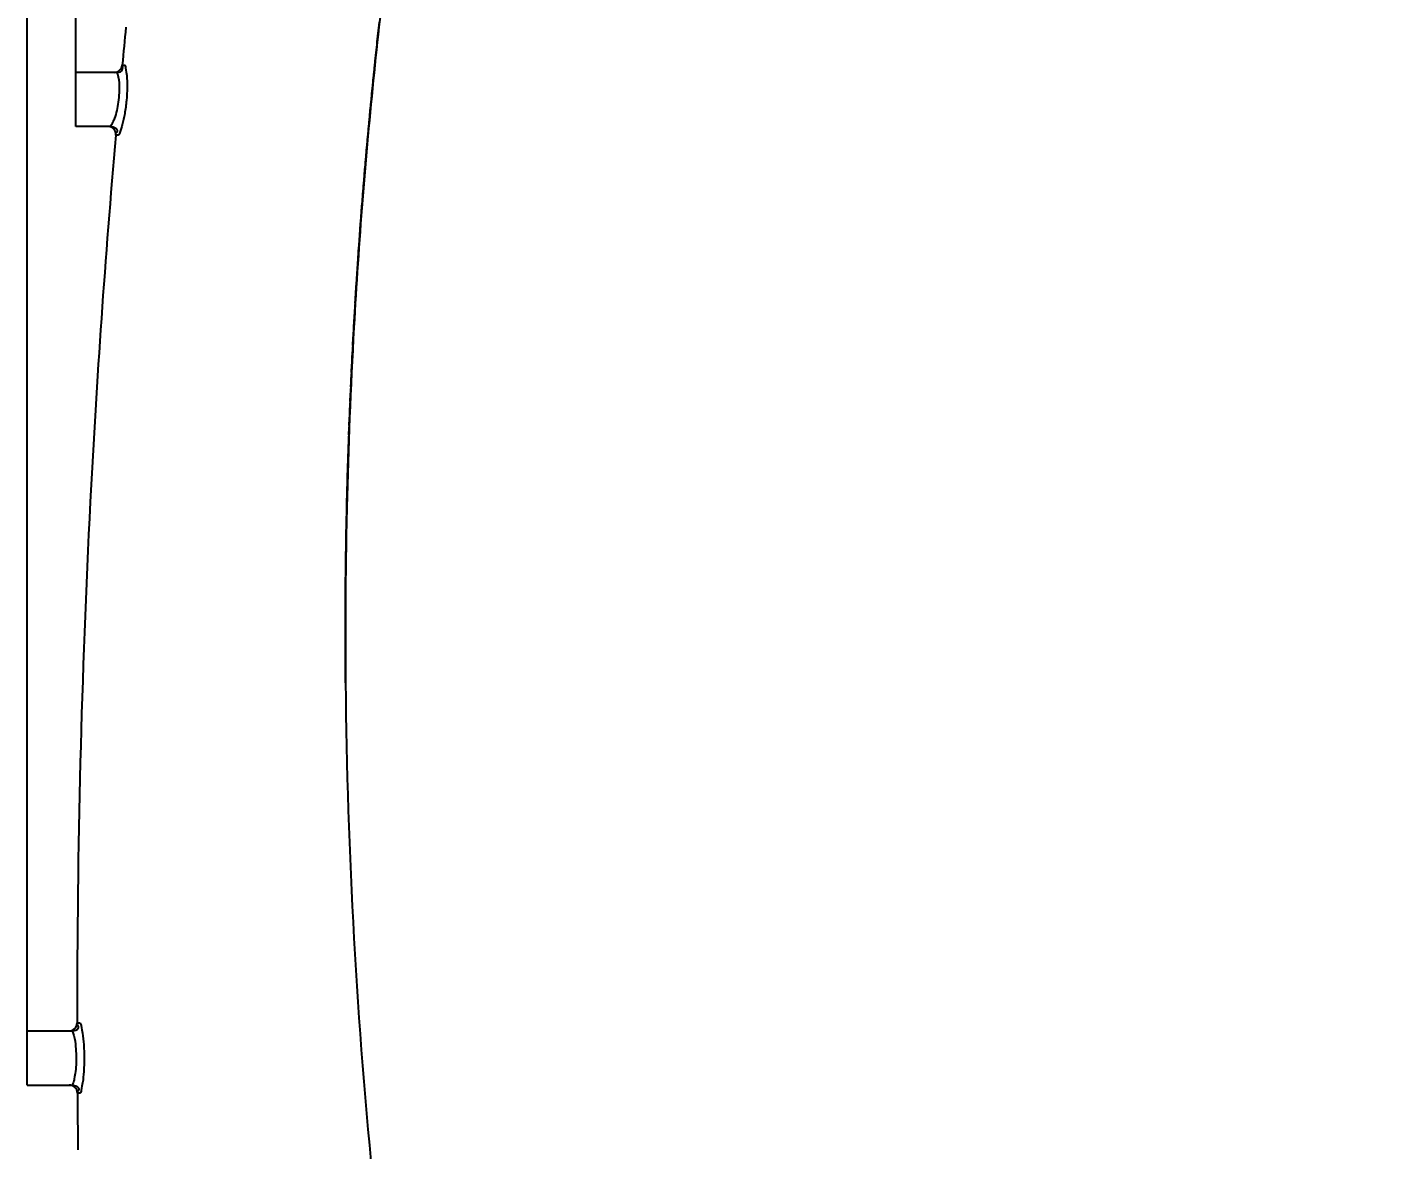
# Model space of a CAD drawing. Header units: millimetres. Extents: x 5828 to 7155, y 123 to 421.
# Drawn here: x 6344.16 to 6369.43, y 263.45 to 284.24 of the extents above; entities that cross this region are included whole.
import ezdxf

# ---------------------------------------------------------------- set-up
doc = ezdxf.new("R2010")
doc.units = ezdxf.units.MM
for name, color, linetype in [('外形图', 7, 'Continuous'), ('多重引线', 7, 'Continuous'), ('尺寸标注', 7, 'Continuous')]:
    doc.layers.add(name, color=color, linetype=linetype)
doc.styles.add('微软雅黑', font='msyh.ttc', dxfattribs={"height": 2})
doc.dimstyles.new('尺寸标注_1_20比例', dxfattribs={"dimtxt": 1.5, "dimasz": 1.25, "dimexe": 0.5, "dimexo": 0.4, "dimgap": 0.5, "dimtad": 1, "dimdec": 1, "dimlfac": 20, "dimdsep": 46, "dimtxsty": '微软雅黑', "dimcen": 0.09, "dimadec": 0, "dimazin": 0, "dimtp": 0.01, "dimtm": 0.01, "dimtfac": 1, "dimtdec": 1, "dimtofl": 0, "dimtmove": 0, "dimatfit": 3, "dimfxl": 1, "dimtolj": 1, "dimarcsym": 0})

# ---------------------------------------------------------------- blocks, each defined once
blk = doc.blocks.new('*D1056')
at = {"layer": 'Defpoints', "color": 0}
for p in [(6369.433, 311.287), (6369.433, 295.131), (6345.057, 282.822)]:
    blk.add_point(p, dxfattribs=at)
at = {"layer": '尺寸标注', "color": 0, "linetype": 'Continuous', "lineweight": -2}
for p, q in [((6345.057, 283.222), (6345.057, 311.787)), ((6369.433, 295.531), (6369.433, 311.787)), ((6346.307, 311.287), (6368.183, 311.287))]:
    blk.add_line(p, q, dxfattribs=at)
at = {"layer": '尺寸标注', "color": 0}
for points in [[(6346.307, 311.496), (6346.307, 311.079), (6345.057, 311.287)], [(6368.183, 311.079), (6368.183, 311.496), (6369.433, 311.287)]]:
    blk.add_solid(points, dxfattribs=at)
at = {"layer": '尺寸标注', "color": 0, "insert": (6357.245, 312.873), "char_height": 2, "attachment_point": 5, "style": '微软雅黑'}
blk.add_mtext('\\A1;\\A1;{\\H1.05x;487.5}', dxfattribs=at)
blk = doc.blocks.new('*D1110')
at = {"layer": 'Defpoints', "color": 0}
for p in [(6369.433, 319.134), (6369.433, 295.853), (6344.157, 265.151)]:
    blk.add_point(p, dxfattribs=at)
at = {"layer": '多重引线', "color": 0, "lineweight": -2}
for p, q in [((6344.157, 265.551), (6344.157, 319.634)), ((6369.433, 296.253), (6369.433, 319.634)), ((6345.407, 319.134), (6368.183, 319.134))]:
    blk.add_line(p, q, dxfattribs=at)
at = {"layer": '多重引线', "color": 0}
for points in [[(6345.407, 319.342), (6345.407, 318.926), (6344.157, 319.134)], [(6368.183, 318.926), (6368.183, 319.342), (6369.433, 319.134)]]:
    blk.add_solid(points, dxfattribs=at)
at = {"layer": '多重引线', "color": 0, "insert": (6356.795, 320.72), "char_height": 2, "attachment_point": 5, "style": '微软雅黑'}
blk.add_mtext('\\A1;\\A1;{\\H1.05x;505.5}', dxfattribs=at)

msp = doc.modelspace()

# ---------------------------------------------------------------- linework, layer by layer
at = {"layer": '外形图', "color": 0, "linetype": 'Continuous'}
for p, q in [((6350.6366, 283.9679), (6350.6536, 284.1237)), ((6350.6478, 284.0702), (6350.665, 284.2264)), ((6350.659, 284.1728), (6350.6764, 284.3292)), ((6350.6093, 283.7128), (6350.6258, 283.8679)), ((6350.6201, 283.8147), (6350.6313, 283.919)), ((6350.6311, 283.9167), (6350.6424, 284.0212)), ((6350.588, 283.5095), (6350.6042, 283.6641)), ((6350.5986, 283.611), (6350.6149, 283.7659)), ((6345.0571, 282.4014), (6345.0571, 283.4014)), ((6345.8046, 283.4014), (6345.0571, 283.4014)), ((6345.9143, 283.5372), (6345.9533, 283.5375)), ((6350.5621, 283.2565), (6350.5762, 283.3957)), ((6350.5723, 283.3576), (6350.583, 283.461)), ((6350.5827, 283.4588), (6350.5935, 283.5625)), ((6350.5369, 283.0047), (6350.5471, 283.1075)), ((6350.5469, 283.1053), (6350.5572, 283.2083)), ((6350.5519, 283.1557), (6350.5674, 283.3092)), ((6350.5076, 282.704), (6350.5223, 282.8563)), ((6350.5173, 282.8041), (6350.5321, 282.9566)), ((6350.527, 282.9043), (6350.5421, 283.0571)), ((6350.4887, 282.5044), (6350.5031, 282.6562)), ((6350.4981, 282.6041), (6350.5126, 282.7562)), ((6345.6877, 282.4014), (6345.0571, 282.4014)), ((6350.4657, 282.256), (6350.4796, 282.4071)), ((6350.4748, 282.3552), (6350.4887, 282.5044)), ((6350.4843, 282.4568), (6350.4936, 282.5564)), ((6345.8364, 282.2385), (6345.7954, 282.2382)), ((6350.4391, 281.9594), (6350.4525, 282.1096)), ((6350.4479, 282.0581), (6350.4614, 282.2086)), ((6350.4567, 282.1569), (6350.4705, 282.3077)), ((6350.4219, 281.7625), (6350.4349, 281.9122)), ((6350.4305, 281.8608), (6350.4437, 282.0108)), ((6350.401, 281.5174), (6350.4137, 281.6664)), ((6350.4093, 281.6153), (6350.4219, 281.7625)), ((6350.4179, 281.7155), (6350.4263, 281.8137)), ((6350.373, 281.1763), (6350.3849, 281.3222)), ((6350.381, 281.2756), (6350.389, 281.373)), ((6350.3849, 281.3222), (6350.3971, 281.4706)), ((6350.3929, 281.4197), (6350.4053, 281.5684)), ((6350.3538, 280.934), (6350.3654, 281.0813)), ((6350.3614, 281.0308), (6350.3693, 281.1298)), ((6350.3691, 281.1277), (6350.3771, 281.2269)), ((6350.3389, 280.741), (6350.3502, 280.8877)), ((6350.3463, 280.8374), (6350.3577, 280.9844)), ((6350.3209, 280.5008), (6350.3281, 280.5987)), ((6350.328, 280.5967), (6350.3354, 280.6948)), ((6350.3316, 280.6448), (6350.3427, 280.7912)), ((6350.3001, 280.2141), (6350.3105, 280.3592)), ((6350.3069, 280.3095), (6350.3175, 280.4548)), ((6350.3138, 280.405), (6350.3246, 280.5507)), ((6350.2835, 279.9764), (6350.2934, 280.1189)), ((6350.2902, 280.0733), (6350.2969, 280.1684)), ((6350.2934, 280.1189), (6350.3037, 280.2637)), ((6350.2676, 279.74), (6350.2772, 279.8836)), ((6350.2739, 279.8344), (6350.2835, 279.9764)), ((6350.2804, 279.931), (6350.2869, 280.0258)), ((6350.2493, 279.4579), (6350.2584, 279.6006)), ((6350.2553, 279.5517), (6350.2646, 279.6947)), ((6350.2614, 279.6458), (6350.2709, 279.7891)), ((6350.2347, 279.2241), (6350.2435, 279.366)), ((6350.2405, 279.3174), (6350.2464, 279.4128)), ((6350.2463, 279.411), (6350.2524, 279.5066)), ((6350.218, 278.9451), (6350.2264, 279.0861)), ((6350.2235, 279.0379), (6350.232, 279.1792)), ((6350.2291, 279.1309), (6350.2377, 279.2725)), ((6350.2022, 278.6679), (6350.2101, 278.808)), ((6350.2074, 278.7601), (6350.2154, 278.9005)), ((6350.2127, 278.8525), (6350.2209, 278.9932)), ((6350.1897, 278.4382), (6350.1972, 278.5776)), ((6350.1946, 278.5299), (6350.2022, 278.6679)), ((6350.1998, 278.6236), (6350.2049, 278.7157)), ((6350.1755, 278.1642), (6350.1826, 278.3027)), ((6350.1801, 278.2554), (6350.1874, 278.3941)), ((6350.1849, 278.3467), (6350.1923, 278.4857)), ((6350.1642, 277.9373), (6350.171, 278.0749)), ((6350.1686, 278.0279), (6350.1732, 278.1204)), ((6350.1732, 278.1187), (6350.1779, 278.2114)), ((6350.1535, 277.7116), (6350.1578, 277.8033)), ((6350.1556, 277.7566), (6350.1621, 277.8936)), ((6350.1599, 277.8468), (6350.1665, 277.9842)), ((6350.1395, 277.3977), (6350.1455, 277.5334)), ((6350.1434, 277.4871), (6350.1494, 277.6216)), ((6350.1475, 277.5783), (6350.1515, 277.6681)), ((6350.1494, 277.6216), (6350.1536, 277.7131)), ((6350.132, 277.2194), (6350.1377, 277.3545)), ((6350.1357, 277.3084), (6350.1415, 277.4439)), ((6350.1213, 276.9535), (6350.1266, 277.0877)), ((6350.1248, 277.042), (6350.1302, 277.1764)), ((6350.1284, 277.1306), (6350.1339, 277.2654)), ((6350.1115, 276.6895), (6350.1164, 276.8227)), ((6350.1147, 276.7773), (6350.1197, 276.9108)), ((6350.118, 276.8653), (6350.1231, 276.9991)), ((6350.1038, 276.4709), (6350.1069, 276.5595)), ((6350.1068, 276.5582), (6350.1099, 276.647)), ((6350.1083, 276.6019), (6350.1131, 276.7347)), ((6350.0953, 276.2102), (6350.0981, 276.2982)), ((6350.098, 276.2969), (6350.1009, 276.3851)), ((6350.1009, 276.3838), (6350.1038, 276.4722)), ((6350.0875, 275.9514), (6350.09, 276.0387)), ((6350.09, 276.0374), (6350.0926, 276.125)), ((6350.0926, 276.1237), (6350.0953, 276.2115)), ((6350.0804, 275.6945), (6350.0827, 275.7811)), ((6350.0827, 275.7799), (6350.0851, 275.8667)), ((6350.0851, 275.8655), (6350.0875, 275.9526)), ((6350.074, 275.4395), (6350.0782, 275.6104)), ((6350.0782, 275.6092), (6350.0804, 275.6956)), ((6350.0692, 275.2289), (6350.0718, 275.3438)), ((6350.0718, 275.3438), (6350.074, 275.4406)), ((6350.0641, 274.9796), (6350.0658, 275.0632)), ((6350.0657, 275.0622), (6350.0675, 275.1464)), ((6350.0674, 275.1454), (6350.0693, 275.23)), ((6350.0597, 274.7349), (6350.0611, 274.8168)), ((6350.0611, 274.8159), (6350.0626, 274.8984)), ((6350.0626, 274.8975), (6350.0641, 274.9806)), ((6350.0549, 274.4176), (6350.056, 274.4966)), ((6350.056, 274.4958), (6350.0571, 274.5756)), ((6350.0571, 274.5748), (6350.0584, 274.6554)), ((6350.0584, 274.6545), (6350.0597, 274.7357)), ((6350.052, 274.1879), (6350.0533, 274.3018)), ((6350.0529, 274.2643), (6350.0538, 274.3409)), ((6350.0538, 274.3402), (6350.0549, 274.4184)), ((6350.049, 273.8974), (6350.05, 274.0033)), ((6350.05, 274.0027), (6350.0511, 274.1137)), ((6350.0511, 274.1131), (6350.052, 274.1885)), ((6350.0476, 273.7136), (6350.0483, 273.8007)), ((6350.0483, 273.8007), (6350.049, 273.8974)), ((6350.0461, 273.4358), (6350.0466, 273.5324)), ((6350.0466, 273.5324), (6350.0471, 273.6332)), ((6350.0471, 273.6332), (6350.0476, 273.7136)), ((6350.0454, 273.1658), (6350.0455, 273.2528)), ((6350.0455, 273.2528), (6350.0458, 273.3427)), ((6350.0458, 273.3427), (6350.0461, 273.4358)), ((6350.0453, 273.0814), (6350.0454, 273.1658)), ((6350.0453, 272.9793), (6350.0453, 273.0814)), ((6350.0454, 272.8808), (6350.0453, 272.9793)), ((6350.0456, 272.7854), (6350.0454, 272.8808)), ((6350.0458, 272.6932), (6350.0456, 272.7854)), ((6350.0461, 272.6039), (6350.0458, 272.6932)), ((6350.0465, 272.5176), (6350.0461, 272.6039)), ((6350.0471, 272.418), (6350.0465, 272.5176)), ((6350.0477, 272.3228), (6350.0471, 272.418)), ((6350.0484, 272.233), (6350.0477, 272.3228)), ((6350.0495, 272.0995), (6350.0484, 272.233)), ((6344.1571, 264.6508), (6344.1571, 265.6509)), ((6344.1571, 265.6509), (6344.9752, 265.6509)), ((6345.0788, 265.801), (6345.1245, 265.8009)), ((6344.1571, 264.6508), (6344.9796, 264.6508)), ((6345.129, 264.5018), (6345.0843, 264.502))]:
    msp.add_line(p, q, dxfattribs=at)
for centre, radius, start, end in [((6451.6045, 273.0245), 101.5592, 172.857962, 174.138765), ((6531.4492, 265.9006), 186.3712, 174.353832, 174.569873), ((6345.765, 283.5514), 0.15, 270.00001, 354.56987), ((6451.6205, 273.0234), 101.5752, 174.139047, 176.809311), ((6345.646, 282.2514), 0.15, 354.97089, 89.99999), ((6531.3815, 265.9062), 186.3033, 174.970785, 177.06354), ((6451.6308, 273.0232), 101.5855, 176.809539, 178.691273), ((6530.9042, 265.9289), 185.8254, 177.063006, 180.039454), ((6451.616, 273.0236), 101.5707, 178.691291, 179.479852), ((6451.6193, 273.0236), 101.574, 179.479906, 180.521116), ((6451.6607, 273.0262), 101.6154, 180.522369, 185.860331), ((6344.9288, 265.8009), 0.15, 270.00001, 0.04077), ((6344.9343, 264.5008), 0.15, 0.44249, 89.99999), ((6530.2137, 265.9317), 185.1349, 180.442473, 180.767193)]:
    msp.add_arc(centre, radius, start, end, dxfattribs=at)
for points, knots in [([(6345.8258, 283.3733), (6345.8517, 283.3035), (6345.8635, 283.1102), (6345.8472, 282.8259), (6345.7846, 282.5733), (6345.7282, 282.4523), (6345.7018, 282.4014), (6345.6877, 282.4014)], [0, 0, 0, 0, 0.2219841, 0.5626281, 0.863934, 0.9578839, 1, 1, 1, 1]), ([(6345.8046, 283.4014), (6345.8381, 283.4014), (6345.9119, 283.4033), (6345.9311, 283.4887), (6345.9155, 283.5131)], [0, 0, 0, 0, 0.5366217, 1, 1, 1, 1]), ([(6345.8046, 283.4014), (6345.8089, 283.4014), (6345.819, 283.3915), (6345.823, 283.3806), (6345.8258, 283.3733)], [0, 0, 0, 0, 0.352385, 1, 1, 1, 1]), ([(6345.9533, 283.5375), (6345.972, 283.5376), (6345.9817, 283.4406), (6346.0036, 283.33), (6346.0068, 283.1149), (6345.9962, 282.8821), (6345.9644, 282.6504), (6345.9243, 282.4417), (6345.88, 282.33), (6345.8565, 282.2386), (6345.8364, 282.2385)], [0, 0, 0, 0, 0.0421558, 0.1513464, 0.3116531, 0.4981523, 0.6839472, 0.843689, 0.9546027, 1, 1, 1, 1]), ([(6345.6877, 282.4014), (6345.7251, 282.4014), (6345.781, 282.3896), (6345.8329, 282.3261), (6345.811, 282.2888), (6345.7979, 282.2746)], [0, 0, 0, 0, 0.515926, 0.7343029, 1, 1, 1, 1]), ([(6344.9752, 265.6509), (6345.0107, 265.6509), (6345.0641, 265.6606), (6345.1148, 265.7191), (6345.0973, 265.756), (6345.086, 265.7705)], [0, 0, 0, 0, 0.513638, 0.7337236, 1, 1, 1, 1]), ([(6344.9752, 265.6509), (6344.9796, 265.6508), (6344.9902, 265.6406), (6344.9952, 265.6296), (6344.9985, 265.6221)], [0, 0, 0, 0, 0.3507218, 1, 1, 1, 1]), ([(6345.1245, 265.8009), (6345.1435, 265.8007), (6345.1574, 265.7064), (6345.1869, 265.5957), (6345.2039, 265.3831), (6345.2127, 265.1502), (6345.2042, 264.9178), (6345.1885, 264.7055), (6345.1599, 264.5962), (6345.1476, 264.5018), (6345.129, 264.5018)], [0, 0, 0, 0, 0.0431332, 0.1527536, 0.3134337, 0.5012776, 0.6889002, 0.8489439, 0.9576532, 1, 1, 1, 1]), ([(6344.9985, 265.6221), (6345.0284, 265.554), (6345.0548, 265.3647), (6345.0669, 265.122), (6345.051, 264.9118), (6345.0314, 264.7777), (6345.0109, 264.7043), (6344.9922, 264.6508), (6344.9796, 264.6508)], [0, 0, 0, 0, 0.2255589, 0.5686072, 0.7349429, 0.8709843, 0.9617872, 1, 1, 1, 1]), ([(6344.9796, 264.6508), (6345.015, 264.6508), (6345.0682, 264.6413), (6345.1188, 264.5831), (6345.1017, 264.5463), (6345.0905, 264.5318)], [0, 0, 0, 0, 0.5134989, 0.7337144, 1, 1, 1, 1])]:
    msp.add_open_spline(points, degree=3, knots=knots, dxfattribs=at)

# ---------------------------------------------------------------- dimensions: what is measured, and where the dimension line sits
at = {"layer": '多重引线'}
dim = msp.add_linear_dim(base=(6369.4329, 319.1341), p1=(6344.1571, 265.1508), p2=(6369.4329, 295.853), text='\\A1;{\\H1.05x;<>}', dimstyle='尺寸标注_1_20比例', override={"dimtxsty": '微软雅黑'}, dxfattribs=at)
dim.commit()
dim.dimension.update_dxf_attribs({"geometry": '*D1110', "text_midpoint": (6356.795, 320.72)})
at = {"layer": '尺寸标注', "color": 0, "linetype": 'Continuous'}
dim = msp.add_linear_dim(base=(6369.4329, 311.2873), p1=(6345.0571, 282.8222), p2=(6369.4329, 295.1307), text='\\A1;{\\H1.05x;487.5}', dimstyle='尺寸标注_1_20比例', override={"dimtxsty": '微软雅黑'}, dxfattribs=at)
dim.commit()
dim.dimension.update_dxf_attribs({"geometry": '*D1056', "text_midpoint": (6357.245, 312.8732)})

doc.saveas('drawing.dxf')
